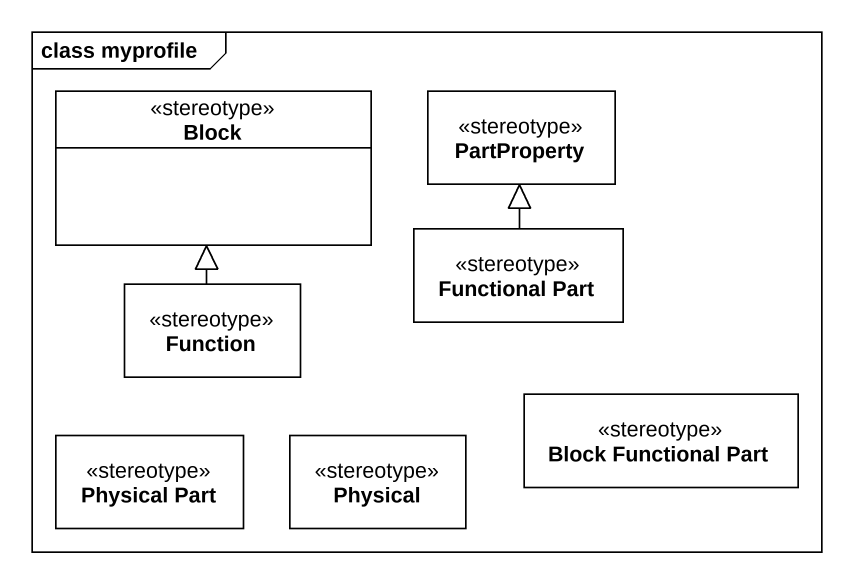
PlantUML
@startuml
mainframe class myprofile
hide circle
hide empty members
class Block <<stereotype>>
class PartProperty <<stereotype>>
class Function <<stereotype>>
class "Functional Part" as Functional_Part <<stereotype>>
class "Physical Part" as Physical_Part <<stereotype>>
class Physical <<stereotype>>
class "Block Functional Part" as Block_Functional_Part <<stereotype>>
Function -up-|> Block
Functional_Part -up-|> PartProperty
@enduml
